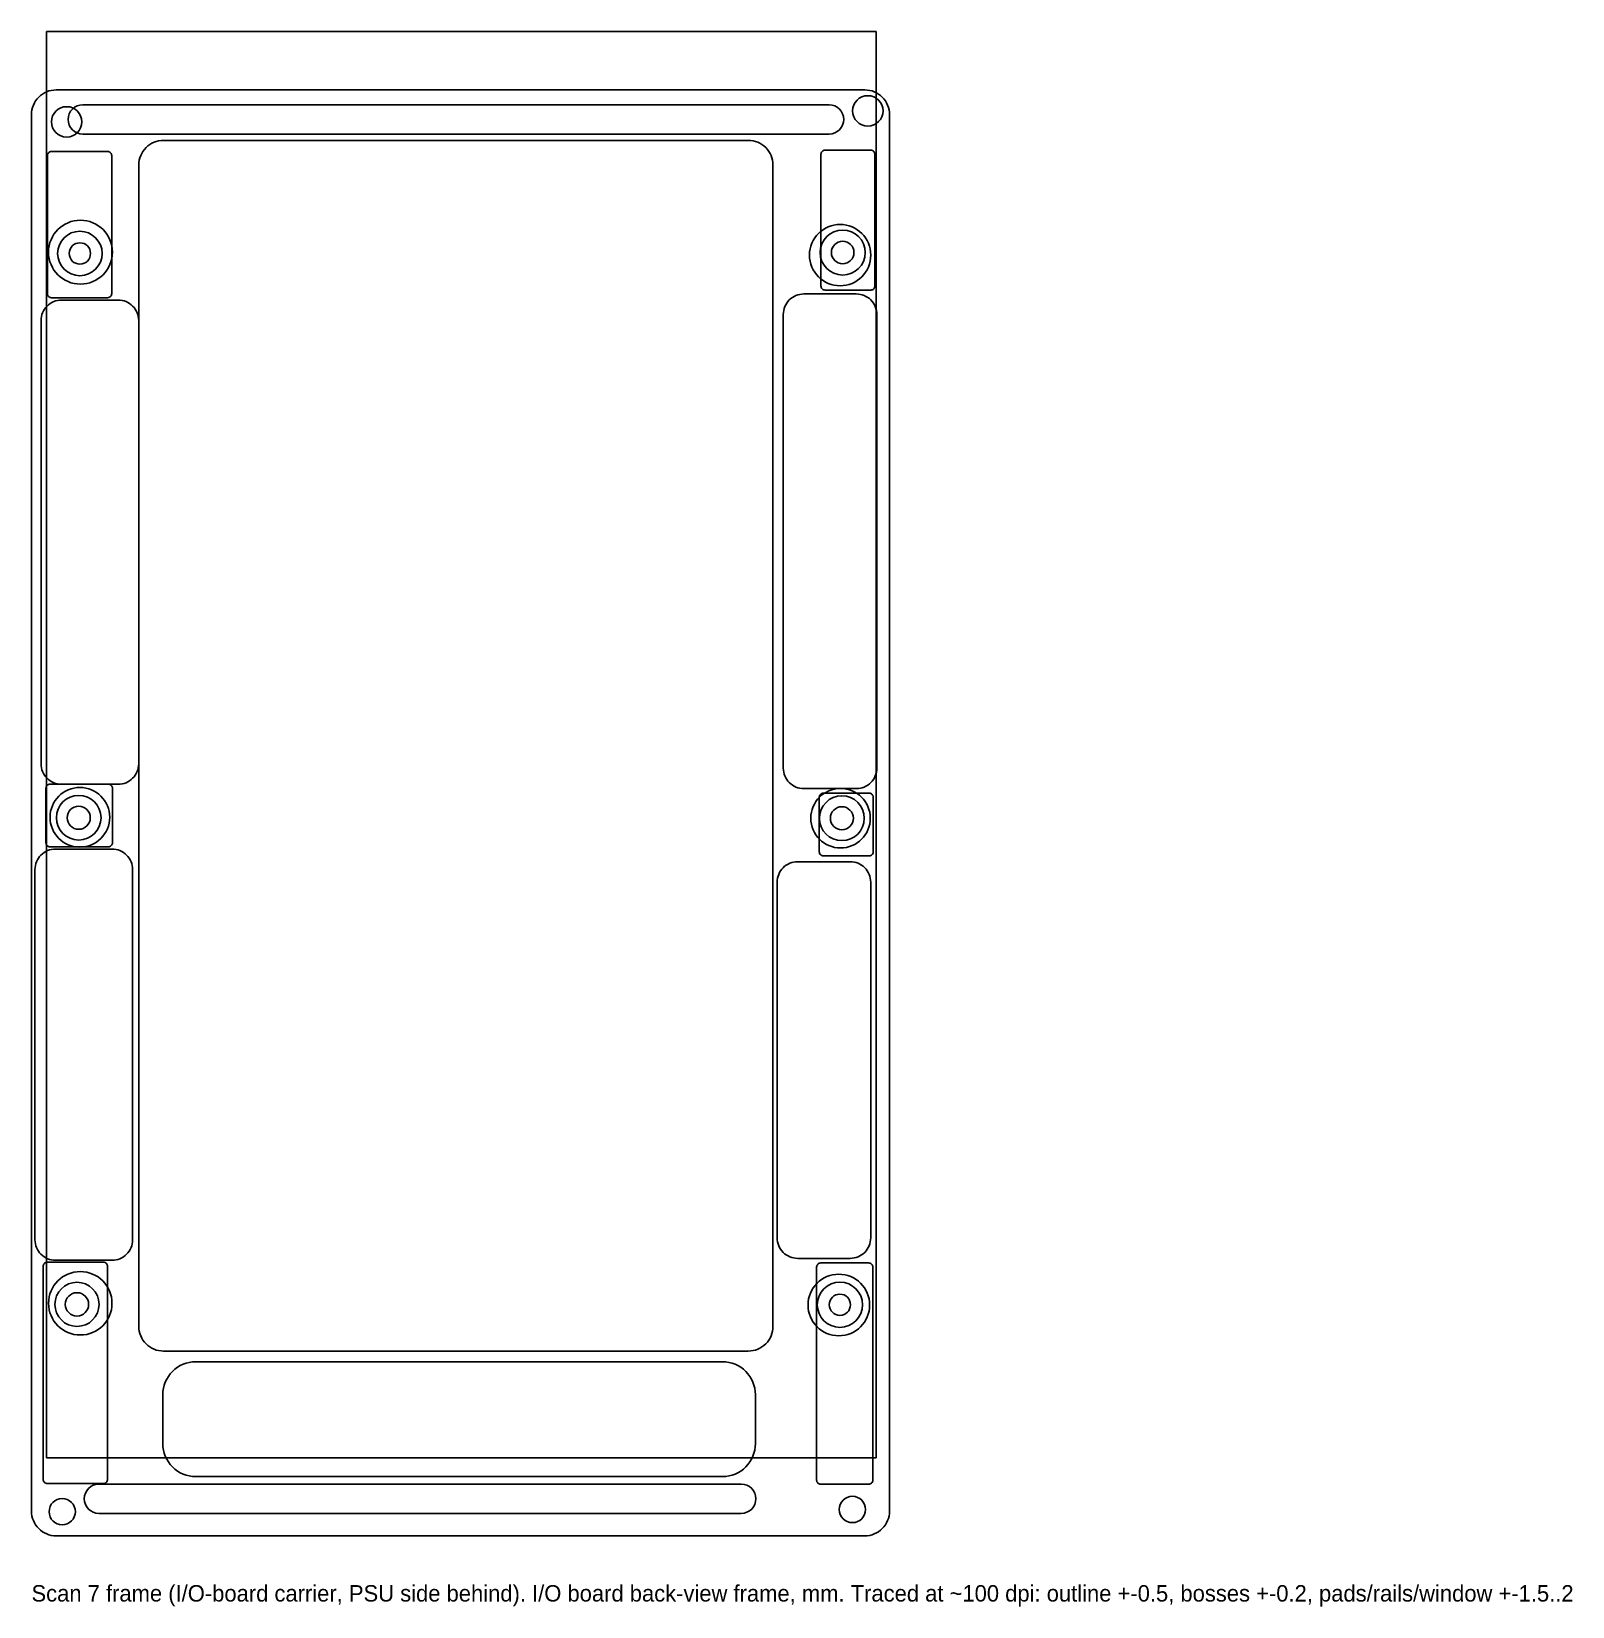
# Model space of a CAD drawing. Header units: millimetres. Extents: x -2 to 186, y -18 to 174.
import ezdxf

# ---------------------------------------------------------------- set-up
doc = ezdxf.new("R2010")
doc.units = ezdxf.units.MM
for name, color, linetype in [('BEADS', 4, 'Continuous'), ('BLACK_PADS', 8, 'Continuous'), ('BORES', 1, 'Continuous'), ('BOSSES', 1, 'Continuous'), ('BOTTOM_FEATURE', 5, 'Continuous'), ('CORNER_RINGS', 3, 'Continuous'), ('FOAM_RAILS', 6, 'Continuous'), ('IO_BOARD_REF', 2, 'Continuous'), ('NOTES', 7, 'Continuous'), ('OUTLINE', 7, 'Continuous'), ('WINDOW_APPROX', 5, 'Continuous')]:
    doc.layers.add(name, color=color, linetype=linetype)

msp = doc.modelspace()

# ---------------------------------------------------------------- linework, layer by layer
at = {"layer": 'BEADS'}
for points in [[(4.41, 161.14), (95.28, 161.14, 0.414214), (97.06, 162.92), (97.06, 162.92, 0.414214), (95.28, 164.7), (4.41, 164.7, 0.414214), (2.63, 162.92), (2.63, 162.92, 0.414214)], [(6.37, -6.78), (84.59, -6.78, 0.414214), (86.37, -5), (86.37, -5, 0.414214), (84.59, -3.22), (6.37, -3.22, 0.414214), (4.59, -5), (4.59, -5, 0.414214)]]:
    msp.add_lwpolyline(points, format="xyb", close=True, dxfattribs=at)
at = {"layer": 'BLACK_PADS'}
for points in [[(94.78, 142.15), (100.36, 142.15, 0.414214), (100.86, 142.65), (100.86, 158.67, 0.414214), (100.36, 159.17), (94.78, 159.17, 0.414214), (94.28, 158.67), (94.28, 142.65, 0.414214)], [(0.6, 141.22), (7.44, 141.22, 0.414214), (7.94, 141.72), (7.94, 158.51, 0.414214), (7.44, 159.01), (0.6, 159.01, 0.414214), (0.1, 158.51), (0.1, 141.72, 0.414214)], [(0.43, 74.37), (7.53, 74.37, 0.414214), (8.03, 74.87), (8.03, 81.49, 0.414214), (7.53, 81.99), (0.43, 81.99, 0.414214), (-0.07, 81.49), (-0.07, 74.87, 0.414214)], [(94.58, 73.27), (100.16, 73.27, 0.414214), (100.66, 73.77), (100.66, 80.39, 0.414214), (100.16, 80.89), (94.58, 80.89, 0.414214), (94.08, 80.39), (94.08, 73.77, 0.414214)], [(0.09, -3.14), (6.93, -3.14, 0.414214), (7.43, -2.64), (7.43, 23.3, 0.414214), (6.93, 23.8), (0.09, 23.8, 0.414214), (-0.41, 23.3), (-0.41, -2.64, 0.414214)], [(94.26, -3.23), (100.09, -3.23, 0.414214), (100.59, -2.73), (100.59, 23.21, 0.414214), (100.09, 23.71), (94.26, 23.71, 0.414214), (93.76, 23.21), (93.76, -2.73, 0.414214)]]:
    msp.add_lwpolyline(points, format="xyb", close=True, dxfattribs=at)
at = {"layer": 'BORES'}
for centre, radius in [((4.06, 146.6), 1.3), ((96.93, 146.71), 1.37), ((3.92, 77.91), 1.41), ((96.83, 77.85), 1.4), ((3.71, 18.67), 1.42), ((96.59, 18.62), 1.29)]:
    msp.add_circle(centre, radius, dxfattribs=at)
at = {"layer": 'BOSSES'}
for centre, radius in [((4.06, 146.6), 2.71), ((96.93, 146.71), 2.74), ((3.92, 77.91), 2.72), ((96.83, 77.85), 2.73), ((3.71, 18.67), 2.69), ((96.59, 18.62), 2.75)]:
    msp.add_circle(centre, radius, dxfattribs=at)
at = {"layer": 'BOTTOM_FEATURE'}
msp.add_lwpolyline([(18.16, -2.3), (82.3, -2.3, 0.414214), (86.3, 1.7), (86.3, 7.68, 0.414214), (82.3, 11.68), (18.16, 11.68, 0.414214), (14.16, 7.68), (14.16, 1.7, 0.414214)], format="xyb", close=True, dxfattribs=at)
at = {"layer": 'CORNER_RINGS'}
for centre, radius in [((99.99, 163.96), 1.85), ((2.45, 162.62), 1.85), ((1.91, -6.57), 1.6), ((98.11, -6.3), 1.6)]:
    msp.add_circle(centre, radius, dxfattribs=at)
at = {"layer": 'FOAM_RAILS'}
for points in [[(1.83, 81.98), (8.72, 81.98, 0.414214), (11.22, 84.48), (11.22, 138.43, 0.414214), (8.72, 140.93), (1.83, 140.93, 0.414214), (-0.67, 138.43), (-0.67, 84.48, 0.414214)], [(92.2, 81.45), (98.59, 81.45, 0.414214), (101.09, 83.95), (101.09, 139.17, 0.414214), (98.59, 141.67), (92.2, 141.67, 0.414214), (89.7, 139.17), (89.7, 83.95, 0.414214)], [(1.09, 24.04), (7.98, 24.04, 0.414214), (10.48, 26.54), (10.48, 71.6, 0.414214), (7.98, 74.1), (1.09, 74.1, 0.414214), (-1.41, 71.6), (-1.41, 26.54, 0.414214)], [(91.45, 24.27), (97.84, 24.27, 0.414214), (100.34, 26.77), (100.34, 70.06, 0.414214), (97.84, 72.56), (91.45, 72.56, 0.414214), (88.95, 70.06), (88.95, 26.77, 0.414214)]]:
    msp.add_lwpolyline(points, format="xyb", close=True, dxfattribs=at)
at = {"layer": 'IO_BOARD_REF'}
msp.add_lwpolyline([(0, 0), (101, 0), (101, 173.62), (0, 173.62)], close=True, dxfattribs=at)
for centre, radius in [((4.13, 146.76), 3.89), ((96.62, 146.4), 3.73), ((4.06, 77.96), 3.63), ((96.67, 77.85), 3.62), ((4.11, 18.8), 3.86), ((96.46, 18.59), 3.75)]:
    msp.add_circle(centre, radius, dxfattribs=at)
at = {"layer": 'OUTLINE'}
msp.add_lwpolyline([(1.17, -9.51), (99.63, -9.51, 0.414214), (102.63, -6.51), (102.63, 163.51, 0.414214), (99.63, 166.51), (1.17, 166.51, 0.414214), (-1.83, 163.51), (-1.83, -6.51, 0.414214)], format="xyb", close=True, dxfattribs=at)
at = {"layer": 'WINDOW_APPROX'}
msp.add_lwpolyline([(14.24, 12.98), (85.44, 12.98, 0.414214), (88.44, 15.98), (88.44, 157.37, 0.414214), (85.44, 160.37), (14.24, 160.37, 0.414214), (11.24, 157.37), (11.24, 15.98, 0.414214)], format="xyb", close=True, dxfattribs=at)

# ---------------------------------------------------------------- texts
at = {"layer": 'NOTES'}
msp.add_text('Scan 7 frame (I/O-board carrier, PSU side behind). I/O board back-view frame, mm. Traced at ~100 dpi: outline +-0.5, bosses +-0.2, pads/rails/window +-1.5..2', height=2, dxfattribs=at).set_placement((-1.83, -17.51))

doc.saveas('drawing.dxf')
